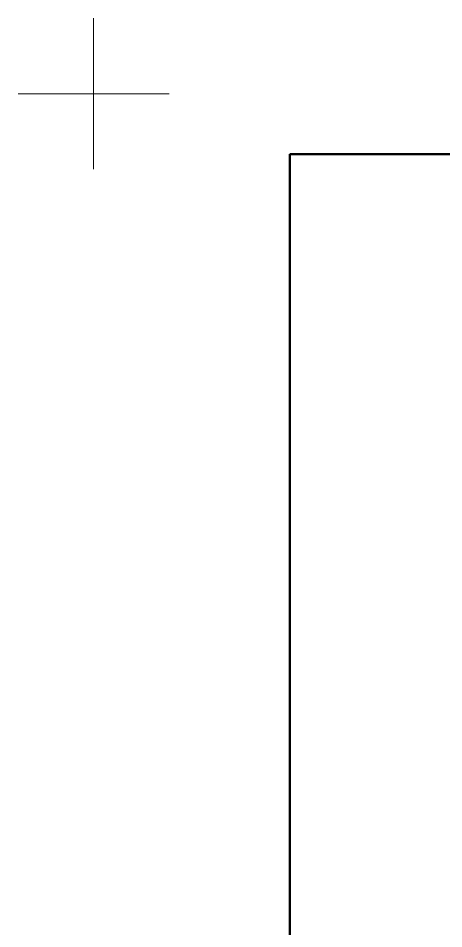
# Model space of a CAD drawing. Header units: millimetres. Extents: x -435 to 27166, y -19117 to 26500.
# Drawn here: x 24038 to 24320, y 19186 to 19789 of the extents above; entities that cross this region are included whole.
import ezdxf

# ---------------------------------------------------------------- set-up
doc = ezdxf.new("R2010")
doc.units = ezdxf.units.MM
for name, color, linetype, lineweight in [('Daglichtkoepel_Bitumen-P1-v1DWG_dwg', 8, 'Continuous', 13), ('R-H cont 0_18', 7, 'Continuous', 18), ('R-H cont 0_50', 50, 'Continuous', 50)]:
    doc.layers.add(name, color=color, linetype=linetype, lineweight=lineweight)

# ---------------------------------------------------------------- blocks, each defined once
blk = doc.blocks.new('Daglichtkoepel_Bitumen-P1-v1DWG_dwg_frame-3211647-Details Appartement')
at = {"layer": 'R-H cont 0_18'}
blk.add_line((0, 7289.8), (0, 7797.8), dxfattribs=at)
at = {"layer": 'R-H cont 0_18', "flags": 128}
blk.add_lwpolyline([(0, 7543.8), (-254, 7543.8), (254, 7543.8)], dxfattribs=at)
at = {"layer": 'R-H cont 0_50', "flags": 128}
blk.add_lwpolyline([(660.4, 7340.6), (10515.6, 7340.6), (10515.6, 203.2), (660.4, 203.2)], close=True, dxfattribs=at)
blk = doc.blocks.new('Daglichtkoepel_Bitumen-P1-v1DWG_dwg_VELUX frame-3211648-Details Appartement')
at = {"xscale": 5, "yscale": 5, "zscale": 5}
blk.add_blockref('Daglichtkoepel_Bitumen-P1-v1DWG_dwg_frame-3211647-Details Appartement', (1270, 1270), dxfattribs=at)
blk = doc.blocks.new('Daglichtkoepel_Bitumen-P1-v1DWG_dwg-3211646-Details Appartement')
blk.add_blockref('Daglichtkoepel_Bitumen-P1-v1DWG_dwg_VELUX frame-3211648-Details Appartement', (0, 0))

msp = doc.modelspace()

# ---------------------------------------------------------------- block references
at = {"layer": 'Daglichtkoepel_Bitumen-P1-v1DWG_dwg', "color": 250, "xscale": 0.0393700796202811, "yscale": 0.0393700796202811, "zscale": 0.0393700796202811}
msp.add_blockref('Daglichtkoepel_Bitumen-P1-v1DWG_dwg-3211646-Details Appartement', (24037.5, 18203.96), dxfattribs=at)

doc.saveas('drawing.dxf')
